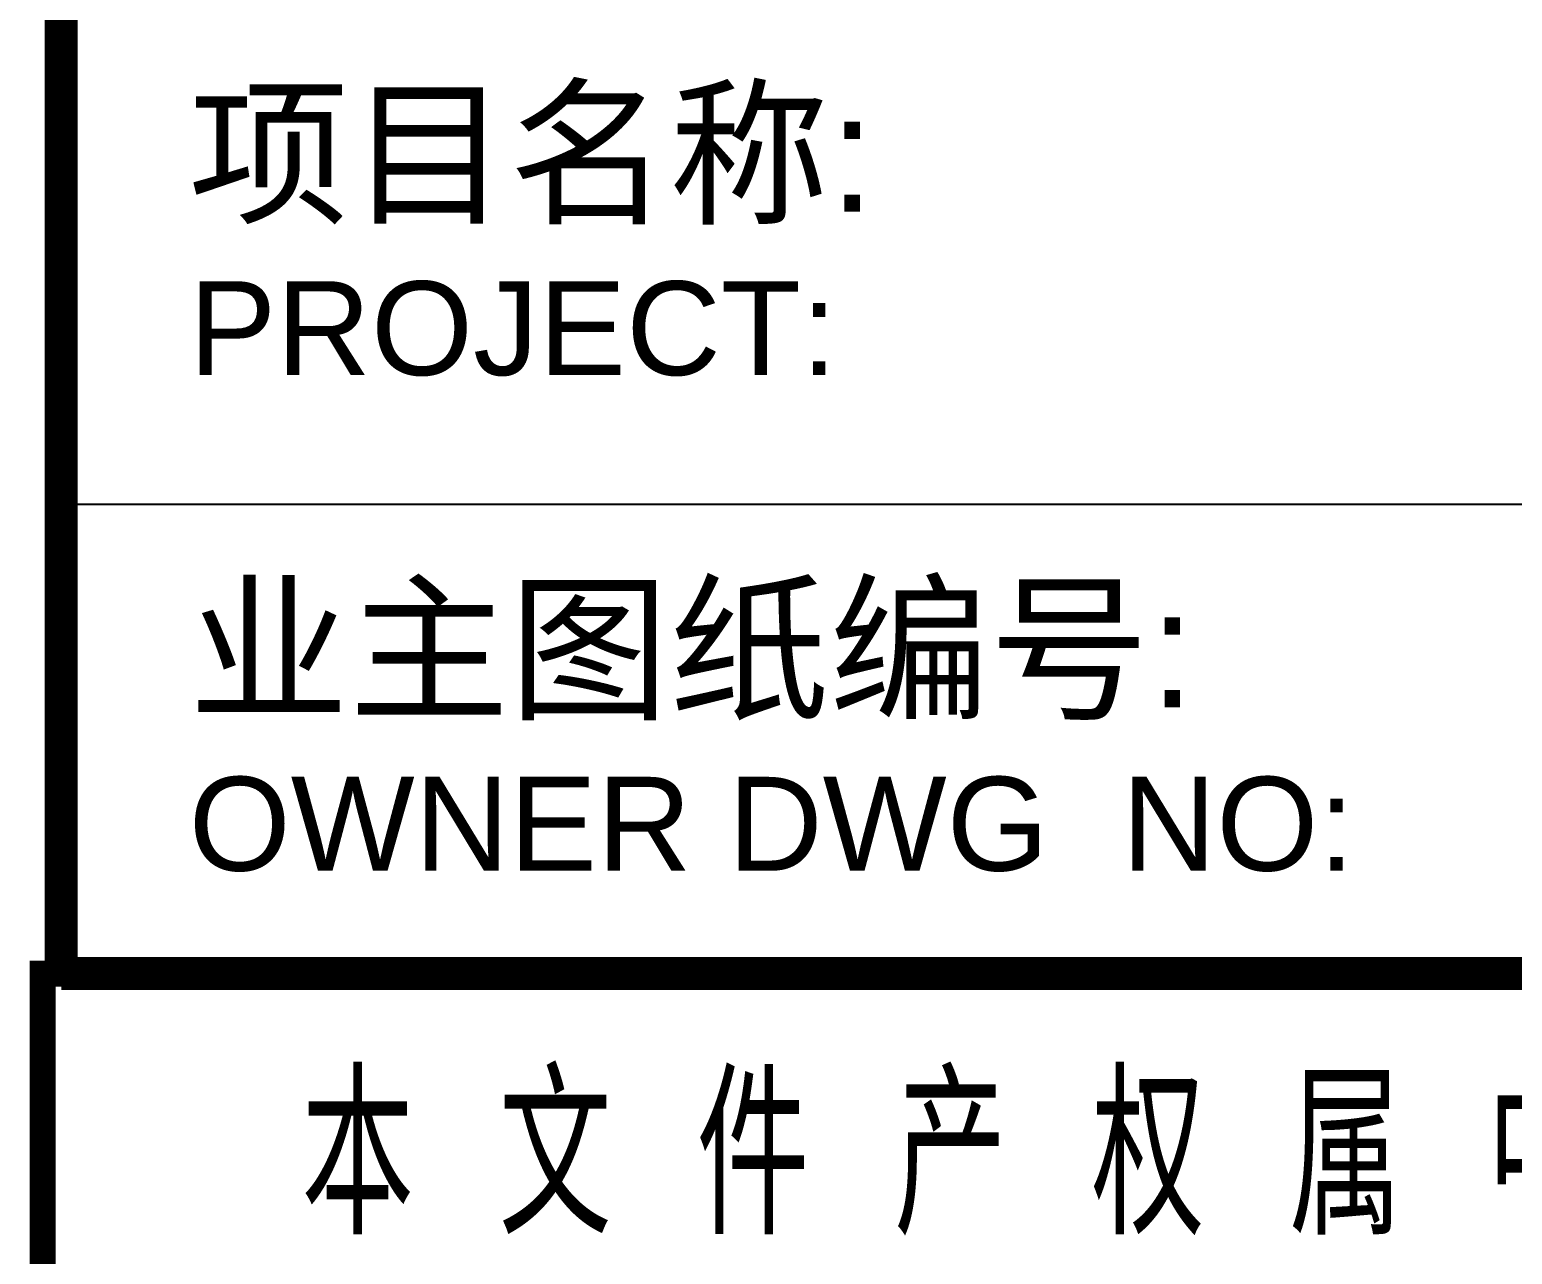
# Model space of a CAD drawing. Extents: x 757 to 8510, y -6585 to 527.
# Drawn here: x 6340.5 to 6368.92, y -804.03 to -780.55 of the extents above; entities that cross this region are included whole.
import ezdxf
from ezdxf.enums import TextEntityAlignment as Align

# ---------------------------------------------------------------- set-up
doc = ezdxf.new("R2010")
doc.units = 0
doc.header["$MEASUREMENT"] = 0
for name, color, linetype in [('SMY00-SMY-010-Drawing-Block', 7, 'CONTINUOUS'), ('SMY00-SMY-010-TBOR', 7, 'CONTINUOUS'), ('图框', 92, 'CONTINUOUS')]:
    doc.layers.add(name, color=color, linetype=linetype)
doc.styles.add('CD-Title Block', font='gbenor.shx', dxfattribs={"width": 0.8, "bigfont": 'gbcbig.shx'})
doc.styles.add('X-INT2-A1$0$STANDARD', font='arial.ttf')

# ---------------------------------------------------------------- blocks, each defined once
blk = doc.blocks.new('Title_Block')
at = {"layer": '图框', "linetype": 'Continuous', "lineweight": -3, "const_width": 0.5}
blk.add_lwpolyline([(-180, 63), (0, 63), (0, 0), (-180, 0), (-180, 63)], close=True, dxfattribs=at)
at = {"layer": '图框', "linetype": 'Continuous', "lineweight": -3, "style": 'CD-Title Block'}
blk.add_text('本 文 件 产 权 属 中 国 成 达 工 程 有 限 公 司 (简 称 中 国 成 达) 所 有， 未 经 中 国 成 达 书 面 许 可 不 准 复 制 或 转 让 第 三 方。', height=3, dxfattribs=at).set_placement((-175.043, 58))
blk = doc.blocks.new('图签-榆林化学')
at = {"layer": 'SMY00-SMY-010-Drawing-Block'}
blk.add_line((-180, 9), (0, 9), dxfattribs=at)
at = {"layer": 'SMY00-SMY-010-Drawing-Block', "const_width": 0.63}
for points in [[(-180, 40), (-180, 0)], [(0, 0), (-180, 0)]]:
    blk.add_lwpolyline(points, dxfattribs=at)
at = {"layer": 'SMY00-SMY-010-TBOR', "style": 'X-INT2-A1$0$STANDARD'}
for s, height, p in [('项目名称:', 2.25, (-177.556, 14.603)), ('PROJECT:', 1.8, (-177.556, 11.472)), ('业主图纸编号:', 2.25, (-177.556, 5.103)), ('OWNER DWG  NO:', 1.8, (-177.556, 1.972))]:
    blk.add_text(s, height=height, dxfattribs=at).set_placement(p)
for tag, p in [('ANNNNN-NNNNNNNN-BBNNNN-C-NNNN', (-113.668, 3.435)), ('R92401', (-40.514, 3.42)), ('C0', (-7.371, 3.426))]:
    blk.add_attdef(tag, text='', height=2.7, dxfattribs=at).set_placement(p, align=Align.CENTER)

msp = doc.modelspace()

# ---------------------------------------------------------------- linework, layer by layer
at = {"layer": '图框', "linetype": 'Continuous'}
msp.add_line((6340.566, -798.649), (6520.75, -798.65), dxfattribs=at)

# ---------------------------------------------------------------- block references
at = {"layer": 'SMY00-SMY-010-Drawing-Block'}
msp.add_blockref('图签-榆林化学', (6521.105, -798.65), dxfattribs=at)
at = {"layer": '图框', "linetype": 'Continuous'}
msp.add_blockref('Title_Block', (6520.75, -861.65), dxfattribs=at)

doc.saveas('drawing.dxf')
